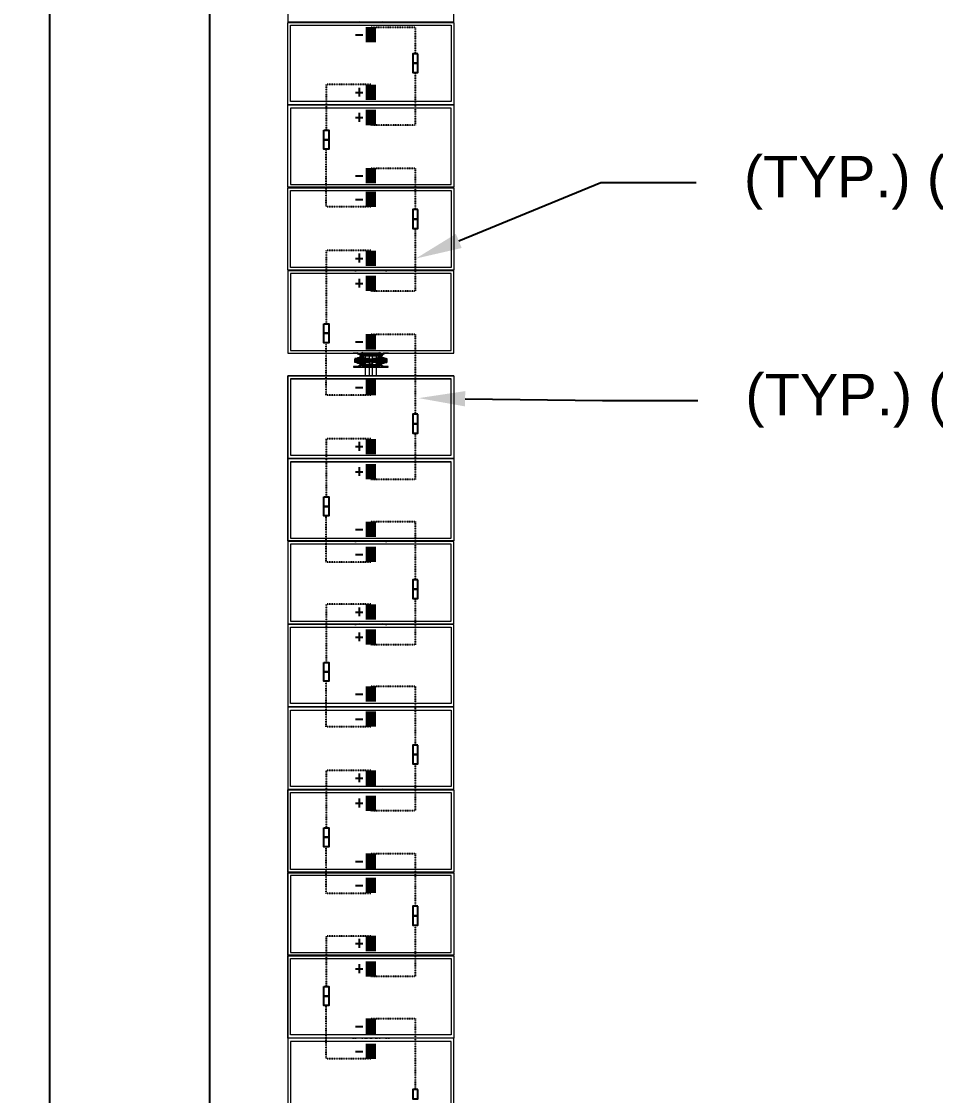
# Model space of a CAD drawing. Header units: feet. Extents: x -13743 to 68376, y -48 to 67763.
# Drawn here: x 8099 to 8541, y 65689 to 66208 of the extents above; entities that cross this region are included whole.
import ezdxf
from ezdxf import colors
from ezdxf.entities.mleader import LeaderData, LeaderLine
from ezdxf.math import Vec2, Vec3

# ---------------------------------------------------------------- set-up
doc = ezdxf.new("R2010")
doc.units = ezdxf.units.FT
doc.header["$MEASUREMENT"] = 0
doc.linetypes.add('HIDDEN', pattern=[0.375, 0.25, -0.125])
for name, color, linetype in [('E-HARN-COMP', 8, 'Continuous'), ('E-TRNK-CABL-NEG', 6, 'HIDDEN'), ('E-TRUNK-CABLE-POS', 6, 'HIDDEN'), ('G-ANNO-TEXT', 1, 'Continuous'), ('Polarity-Text', 7, 'Continuous')]:
    doc.layers.add(name, color=color, linetype=linetype)
doc.styles.add('NEI-A', font='arial.ttf')

# ---------------------------------------------------------------- blocks, each defined once
blk = doc.blocks.new('A$Ccdbb2b2c')
at = {"lineweight": 5}
for points in [[(1.1333, 0.4133), (1.3383, 0.4133), (1.3383, 0), (1.1333, 0)], [(1.3399, 0), (1.5449, 0), (1.5449, 0.4133), (1.3399, 0.4133)], [(1.3466, 0.0067), (1.5366, 0.0067), (1.5366, 0.4067), (1.3466, 0.4067)], [(1.5449, 0.4133), (1.5449, 0), (1.7499, 0), (1.7499, 0.4133)], [(1.7433, 0.4067), (1.7433, 0.0067), (1.5533, 0.0067), (1.5533, 0.4067)], [(1.9566, 0.4133), (1.7516, 0.4133), (1.7516, 0), (1.9566, 0)], [(1.7583, 0.0067), (1.9499, 0.0067), (1.9499, 0.4067), (1.7583, 0.4067)], [(1.9583, 0), (1.9583, 0.4133), (2.1632, 0.4133), (2.1632, 0)], [(1.9649, 0.0067), (1.9649, 0.4067), (2.1566, 0.4067), (2.1566, 0.0067)], [(2.2199, 0.4133), (2.2199, 0), (2.4249, 0), (2.4249, 0.4133)], [(2.2199, 0), (2.2199, 0.4133)], [(2.4166, 0.4067), (2.4166, 0.0067), (2.2266, 0.0067), (2.2266, 0.4067)], [(2.2266, 0.0067), (2.2266, 0.4067)], [(2.4249, 0.4133), (2.4249, 0), (2.6299, 0), (2.6299, 0.4133)], [(2.4249, 0), (2.4249, 0.4133)], [(2.6232, 0.4067), (2.6232, 0.0067), (2.4332, 0.0067), (2.4332, 0.4067)], [(2.4332, 0.0067), (2.4332, 0.4067)], [(2.8366, 0.4133), (2.8366, 0), (2.6316, 0), (2.6316, 0.4133)], [(2.6382, 0.4067), (2.8299, 0.4067), (2.8299, 0.0067), (2.6382, 0.0067)], [(2.8382, 0.4133), (3.0432, 0.4133), (3.0432, 0), (2.8382, 0)], [(2.8449, 0.4067), (2.8449, 0.0067), (3.0349, 0.0067), (3.0349, 0.4067)], [(3.0432, 0.4133), (3.2482, 0.4133), (3.2482, 0), (3.0432, 0)], [(3.0515, 0.4067), (3.0515, 0.0067), (3.2415, 0.0067), (3.2415, 0.4067)], [(3.2499, 0), (3.4549, 0), (3.4549, 0.4133), (3.2499, 0.4133)], [(3.2565, 0.0067), (3.4482, 0.0067), (3.4482, 0.4067), (3.2565, 0.4067)], [(3.4565, 0.4133), (3.4565, 0), (3.6615, 0), (3.6615, 0.4133)], [(3.6549, 0.4067), (3.6549, 0.0067), (3.4632, 0.0067), (3.4632, 0.4067)], [(3.8682, 0.4133), (3.6632, 0.4133), (3.6632, 0), (3.8682, 0)], [(3.6699, 0.0067), (3.8598, 0.0067), (3.8598, 0.4067), (3.6699, 0.4067)], [(3.8682, 0), (3.8682, 0.4133), (4.0732, 0.4133), (4.0732, 0)], [(3.8765, 0.0067), (3.8765, 0.4067), (4.0665, 0.4067), (4.0665, 0.0067)], [(2.1616, 0.2433), (2.1632, 0.2433)], [(2.1632, 0.25), (2.1632, 0.2433)], [(2.1649, 0.2433), (2.1632, 0.2433), (2.1632, 0.2417), (2.1632, 0.2433)], [(2.1632, 0.24), (2.1632, 0.2417)], [(2.1816, 0.245), (2.1799, 0.245)], [(2.1816, 0.245), (2.1799, 0.245)], [(2.1982, 0.2433), (2.1966, 0.2433)], [(2.1666, 0.2233), (2.1649, 0.2217), (2.1666, 0.22), (2.1682, 0.2217)], [(2.1682, 0.22), (2.1682, 0.2217), (2.1682, 0.2233), (2.1666, 0.2233), (2.1649, 0.2233), (2.1649, 0.2217), (2.1649, 0.22), (2.1649, 0.1933), (2.1649, 0.22), (2.1666, 0.22)], [(2.1682, 0.2233), (2.1682, 0.2217), (2.1666, 0.2217), (2.1682, 0.2217), (2.1682, 0.22), (2.1666, 0.22), (2.1666, 0.2183), (2.1649, 0.22), (2.1649, 0.2217), (2.1649, 0.2233), (2.1666, 0.2233)], [(2.1666, 0.2233), (2.1649, 0.2233), (2.1649, 0.2217), (2.1649, 0.22), (2.1666, 0.22), (2.1682, 0.22), (2.1682, 0.2217), (2.1682, 0.2233)], [(2.1666, 0.2233), (2.1649, 0.2217), (2.1666, 0.22), (2.1682, 0.2217)], [(2.1666, 0.2233), (2.1649, 0.2217), (2.1666, 0.22), (2.1682, 0.2217)], [(2.1682, 0.2217), (2.1666, 0.2217)], [(2.1682, 0.225), (2.1699, 0.225)], [(2.1732, 0.23), (2.1732, 0.225), (2.1749, 0.225), (2.1749, 0.2233), (2.1766, 0.2233), (2.1766, 0.2283), (2.1749, 0.2283), (2.1749, 0.23)], [(2.1749, 0.2217), (2.1766, 0.2217), (2.1782, 0.2217), (2.1766, 0.2217)], [(2.1766, 0.2217), (2.1749, 0.2217)], [(2.1799, 0.2217), (2.1799, 0.1917), (2.1782, 0.1917), (2.1782, 0.2217)], [(2.1832, 0.1917), (2.1832, 0.2217), (2.1849, 0.2217), (2.1849, 0.1917)], [(2.1899, 0.225), (2.1882, 0.225), (2.1882, 0.2233), (2.1866, 0.2233), (2.1866, 0.2283), (2.1882, 0.2283), (2.1882, 0.23), (2.1899, 0.23)], [(2.1899, 0.2217), (2.1882, 0.2217), (2.1866, 0.2217), (2.1916, 0.2217), (2.1882, 0.2217)], [(2.1932, 0.2283), (2.1916, 0.2283), (2.1916, 0.23), (2.1966, 0.24), (2.1966, 0.2383), (2.1982, 0.2383), (2.1932, 0.2283), (2.1966, 0.2283), (2.1966, 0.225), (2.1932, 0.225)], [(2.1932, 0.2233), (2.1916, 0.2217), (2.1932, 0.22), (2.1949, 0.2217)], [(2.1949, 0.2217), (2.1932, 0.2217)], [(2.1949, 0.2217), (2.1932, 0.2217)], [(2.1949, 0.2233), (2.1949, 0.2217)], [(2.1666, 0.185), (2.1682, 0.185), (2.1682, 0.1833), (2.1682, 0.185), (2.1666, 0.185), (2.1682, 0.1883), (2.1649, 0.1883), (2.1632, 0.185), (2.1632, 0.1833), (2.1632, 0.185), (2.1616, 0.185), (2.1632, 0.1883), (2.1649, 0.1883), (2.1682, 0.1883), (2.1666, 0.185), (2.1632, 0.175), (2.1632, 0.1733), (2.1649, 0.1733), (2.1682, 0.1833), (2.1682, 0.185)], [(2.1649, 0.21), (2.1632, 0.21)], [(2.1649, 0.2083), (2.1632, 0.2083)], [(2.1649, 0.205), (2.1632, 0.205)], [(2.1649, 0.2033), (2.1632, 0.2033)], [(2.1666, 0.1933), (2.1649, 0.1933), (2.1666, 0.195), (2.1666, 0.1933), (2.1666, 0.195), (2.1649, 0.1933), (2.1632, 0.1933), (2.1649, 0.1933), (2.1666, 0.195), (2.1666, 0.1933), (2.1682, 0.1933), (2.1682, 0.1917), (2.1682, 0.1933)], [(2.1632, 0.19), (2.1632, 0.1883)], [(2.1666, 0.1933), (2.1649, 0.1917), (2.1666, 0.19), (2.1682, 0.1917)], [(2.1666, 0.1933), (2.1649, 0.1917), (2.1666, 0.19), (2.1682, 0.1917)], [(2.1666, 0.1933), (2.1649, 0.1933), (2.1649, 0.1917), (2.1649, 0.19), (2.1666, 0.19), (2.1682, 0.19), (2.1682, 0.1917), (2.1682, 0.1933)], [(2.1666, 0.1933), (2.1649, 0.1917), (2.1666, 0.19), (2.1682, 0.1917)], [(2.1732, 0.1883), (2.1749, 0.1883), (2.1749, 0.19), (2.1766, 0.19), (2.1766, 0.185), (2.1749, 0.185), (2.1749, 0.1833), (2.1732, 0.1833)], [(2.1766, 0.1917), (2.1749, 0.1917), (2.1766, 0.1917), (2.1782, 0.1917)], [(2.1766, 0.1917), (2.1749, 0.1917)], [(2.1766, 0.2133), (2.1766, 0.21)], [(2.1866, 0.2033), (2.1849, 0.2033), (2.1866, 0.2033), (2.1882, 0.2033)], [(2.1882, 0.2033), (2.1866, 0.2033)], [(2.1899, 0.1833), (2.1899, 0.1883), (2.1882, 0.1883), (2.1882, 0.19), (2.1866, 0.19), (2.1866, 0.185), (2.1882, 0.185), (2.1882, 0.1833)], [(2.1932, 0.1933), (2.1916, 0.1917), (2.1932, 0.19), (2.1949, 0.1917)], [(2.1949, 0.1917), (2.1932, 0.1917)], [(2.1932, 0.1917), (2.1949, 0.1917), (2.1932, 0.19)], [(2.1666, 0.185), (2.1632, 0.175), (2.1632, 0.1733), (2.1649, 0.1733), (2.1682, 0.1833), (2.1682, 0.185)], [(2.1632, 0.1733), (2.1632, 0.1717), (2.1632, 0.17), (2.1632, 0.1633), (2.1632, 0.1717)], [(2.1649, 0.17), (2.1632, 0.17)], [(2.1799, 0.17), (2.1782, 0.17)], [(2.1816, 0.17), (2.1799, 0.17)], [(2.1816, 0.1683), (2.1799, 0.1683)], [(2.1849, 0.17), (2.1832, 0.17)], [(2.1999, 0.1733), (2.1982, 0.1733)]]:
    blk.add_lwpolyline(points, close=True, dxfattribs=at)
for points in [[(2.2199, 0.4133), (4.0732, 0.4133)], [(2.4249, 0), (2.4249, 0.4133)], [(2.4332, 0.0067), (2.4332, 0.4067)], [(1.3383, 0.2517), (1.3399, 0.2517)], [(1.3383, 0.25), (1.3399, 0.25)], [(1.3383, 0.235), (1.3399, 0.2467), (1.3399, 0.2433)], [(1.5449, 0.2517), (1.5466, 0.2517)], [(1.5449, 0.25), (1.5466, 0.25)], [(1.5449, 0.235), (1.5449, 0.2467), (1.5449, 0.2433)], [(1.7499, 0.2517), (1.7516, 0.2517)], [(1.7499, 0.25), (1.7516, 0.25)], [(1.7499, 0.235), (1.7516, 0.2467), (1.7516, 0.2433)], [(1.9566, 0.2517), (1.9583, 0.2517)], [(1.9566, 0.25), (1.9583, 0.25)], [(1.9566, 0.235), (1.9583, 0.2467), (1.9583, 0.2433)], [(2.1616, 0.25), (2.1632, 0.25), (2.1632, 0.2433), (2.1632, 0.24), (2.1616, 0.24), (2.1632, 0.2383), (2.1632, 0.24), (2.1649, 0.24), (2.1682, 0.23), (2.1682, 0.2283), (2.1666, 0.2283), (2.1682, 0.2283), (2.1682, 0.23), (2.1649, 0.24), (2.1632, 0.24), (2.1632, 0.2383), (2.1666, 0.2283), (2.1682, 0.225), (2.1649, 0.225), (2.1632, 0.2283), (2.1616, 0.2283), (2.1632, 0.2283), (2.1632, 0.23), (2.1616, 0.2317)], [(2.1632, 0.2433), (2.1632, 0.2433)], [(2.1749, 0.2417), (2.1766, 0.2417), (2.1766, 0.2333), (2.1749, 0.2333), (2.1749, 0.24), (2.1732, 0.235), (2.1732, 0.225), (2.1749, 0.2233), (2.1732, 0.225), (2.1749, 0.225), (2.1749, 0.2233), (2.1732, 0.225), (2.1732, 0.235)], [(2.1766, 0.2433), (2.1766, 0.245), (2.1766, 0.2467), (2.1782, 0.2467), (2.1782, 0.245), (2.1799, 0.245), (2.1799, 0.2417)], [(2.1766, 0.2417), (2.1782, 0.2417), (2.1782, 0.2433), (2.1766, 0.245), (2.1766, 0.2433), (2.1782, 0.2433), (2.1799, 0.2433), (2.1782, 0.2433), (2.1799, 0.2433), (2.1816, 0.2433), (2.1816, 0.24)], [(2.1782, 0.2117), (2.1766, 0.2117), (2.1766, 0.2133), (2.1766, 0.235), (2.1766, 0.2433), (2.1766, 0.235)], [(2.1782, 0.2467), (2.1782, 0.2467)], [(2.1782, 0.2467), (2.1782, 0.245)], [(2.1832, 0.245), (2.1849, 0.245), (2.1849, 0.2467), (2.1799, 0.2467), (2.1782, 0.2467), (2.1799, 0.2467), (2.1782, 0.2467), (2.1799, 0.245), (2.1799, 0.2433), (2.1816, 0.2433), (2.1832, 0.2433), (2.1849, 0.2433), (2.1866, 0.2433), (2.1866, 0.245), (2.1849, 0.2433), (2.1866, 0.2433), (2.1866, 0.245), (2.1866, 0.2467), (2.1849, 0.2467), (2.1866, 0.2467)], [(2.1782, 0.2433), (2.1799, 0.2433), (2.1816, 0.2433)], [(2.1799, 0.24), (2.1816, 0.24), (2.1816, 0.2217), (2.1799, 0.2217), (2.1799, 0.2417), (2.1782, 0.2417), (2.1782, 0.2217)], [(2.1849, 0.2217), (2.1849, 0.2417), (2.1832, 0.2417), (2.1832, 0.2217), (2.1816, 0.2217), (2.1816, 0.1917), (2.1799, 0.1917), (2.1799, 0.1717), (2.1782, 0.1717), (2.1782, 0.1917)], [(2.1816, 0.2417), (2.1832, 0.2417), (2.1832, 0.245), (2.1849, 0.245), (2.1849, 0.2467), (2.1866, 0.2467), (2.1849, 0.2467), (2.1832, 0.245), (2.1849, 0.245), (2.1832, 0.245), (2.1832, 0.2433), (2.1849, 0.2433), (2.1849, 0.2417)], [(2.1866, 0.2433), (2.1849, 0.2433), (2.1866, 0.2433), (2.1866, 0.235), (2.1866, 0.2433), (2.1849, 0.2433), (2.1832, 0.2433)], [(2.1849, 0.2467), (2.1849, 0.2467)], [(2.1899, 0.235), (2.1899, 0.225), (2.1899, 0.235), (2.1882, 0.24), (2.1882, 0.2333), (2.1866, 0.2333), (2.1866, 0.2417), (2.1882, 0.2417), (2.1866, 0.2417)], [(2.1966, 0.2383), (2.1982, 0.24), (2.1966, 0.24), (2.1966, 0.2433), (2.1966, 0.25), (2.1982, 0.25), (2.1982, 0.1633), (2.1966, 0.1633), (2.1966, 0.17), (2.1966, 0.1733), (2.1982, 0.1733), (2.1966, 0.175)], [(2.4249, 0.2517), (2.4266, 0.2517)], [(2.4249, 0.25), (2.4266, 0.25)], [(2.4249, 0.235), (2.4249, 0.2467), (2.4249, 0.2433)], [(2.6299, 0.2517), (2.6316, 0.2517)], [(2.6299, 0.25), (2.6316, 0.25)], [(2.6299, 0.235), (2.6316, 0.2467), (2.6316, 0.2433)], [(2.8366, 0.2517), (2.8382, 0.2517)], [(2.8366, 0.25), (2.8382, 0.25)], [(2.8366, 0.235), (2.8382, 0.2467), (2.8382, 0.2433)], [(3.0432, 0.2517), (3.0449, 0.2517)], [(3.0432, 0.25), (3.0449, 0.25)], [(3.0432, 0.235), (3.0432, 0.2467), (3.0432, 0.2433)], [(3.2482, 0.2517), (3.2499, 0.2517)], [(3.2482, 0.25), (3.2499, 0.25)], [(3.2482, 0.235), (3.2499, 0.2467), (3.2499, 0.2433)], [(3.4549, 0.2517), (3.4565, 0.2517)], [(3.4549, 0.25), (3.4565, 0.25)], [(3.4549, 0.235), (3.4565, 0.2467), (3.4565, 0.2433)], [(3.6615, 0.2517), (3.6632, 0.2517)], [(3.6615, 0.25), (3.6632, 0.25)], [(3.6615, 0.2467), (3.6615, 0.2433)], [(3.6632, 0.2467), (3.6615, 0.235)], [(3.8682, 0.2517), (3.8698, 0.2517)], [(3.8682, 0.25), (3.8698, 0.25)], [(3.8682, 0.235), (3.8682, 0.2467), (3.8682, 0.2433)], [(1.3383, 0.2283), (1.3399, 0.2283)], [(1.3399, 0.2217), (1.3383, 0.2217)], [(1.3383, 0.22), (1.3399, 0.22)], [(1.3383, 0.2183), (1.3399, 0.2183)], [(1.3399, 0.2167), (1.3383, 0.2167)], [(1.5449, 0.2283), (1.5466, 0.2283)], [(1.5449, 0.2217), (1.5466, 0.2217)], [(1.5449, 0.22), (1.5466, 0.22)], [(1.5449, 0.2183), (1.5466, 0.2183)], [(1.5449, 0.2167), (1.5466, 0.2167)], [(1.7499, 0.2283), (1.7516, 0.2283)], [(1.7516, 0.2217), (1.7499, 0.2217)], [(1.7499, 0.22), (1.7516, 0.22)], [(1.7499, 0.2183), (1.7516, 0.2183)], [(1.7516, 0.2167), (1.7499, 0.2167)], [(1.9566, 0.2283), (1.9583, 0.2283)], [(1.9583, 0.2217), (1.9566, 0.2217)], [(1.9566, 0.22), (1.9583, 0.22)], [(1.9566, 0.2183), (1.9583, 0.2183)], [(1.9583, 0.2167), (1.9566, 0.2167)], [(2.1649, 0.2367), (2.1649, 0.24), (2.1632, 0.24), (2.1616, 0.24), (2.1632, 0.24)], [(2.1682, 0.23), (2.1682, 0.2283), (2.1666, 0.2283), (2.1682, 0.225), (2.1632, 0.225), (2.1616, 0.2283), (2.1632, 0.2283), (2.1649, 0.225), (2.1649, 0.2233), (2.1632, 0.2233), (2.1632, 0.19), (2.1649, 0.19), (2.1666, 0.19), (2.1682, 0.19), (2.1682, 0.1917), (2.1666, 0.1917), (2.1666, 0.19), (2.1649, 0.1917), (2.1649, 0.1933), (2.1649, 0.1917), (2.1649, 0.1933), (2.1649, 0.1917), (2.1649, 0.19), (2.1649, 0.1917), (2.1649, 0.19)], [(2.1616, 0.23), (2.1616, 0.23)], [(2.1632, 0.22), (2.1616, 0.22)], [(2.1616, 0.22), (2.1632, 0.22), (2.1616, 0.22)], [(2.1632, 0.24), (2.1632, 0.24)], [(2.1682, 0.1883), (2.1682, 0.1917), (2.1666, 0.1917), (2.1682, 0.1917), (2.1682, 0.1933), (2.1666, 0.1933), (2.1682, 0.1933), (2.1682, 0.1917), (2.1666, 0.1917), (2.1682, 0.1917), (2.1666, 0.1917), (2.1682, 0.1917), (2.1666, 0.1917), (2.1682, 0.1917), (2.1666, 0.1917), (2.1682, 0.1917), (2.1682, 0.1883), (2.1699, 0.1883), (2.1682, 0.1883), (2.1682, 0.1917), (2.1666, 0.1917), (2.1682, 0.1917), (2.1666, 0.1917), (2.1682, 0.1917), (2.1666, 0.1917), (2.1682, 0.1917), (2.1666, 0.1917), (2.1682, 0.1917), (2.1666, 0.1917), (2.1666, 0.19), (2.1649, 0.1917), (2.1649, 0.19), (2.1632, 0.19), (2.1632, 0.2233), (2.1649, 0.2233), (2.1649, 0.225), (2.1632, 0.225), (2.1632, 0.2267), (2.1632, 0.225), (2.1649, 0.225), (2.1632, 0.2283), (2.1666, 0.2283), (2.1682, 0.2283), (2.1682, 0.23), (2.1649, 0.24), (2.1632, 0.24), (2.1632, 0.2383), (2.1666, 0.2283), (2.1632, 0.2283), (2.1632, 0.23), (2.1632, 0.2283), (2.1666, 0.2283), (2.1632, 0.2383)], [(2.1632, 0.24), (2.1632, 0.24)], [(2.1632, 0.24), (2.1632, 0.24)], [(2.1699, 0.2283), (2.1699, 0.2267), (2.1732, 0.225), (2.1732, 0.2267), (2.1682, 0.2283), (2.1682, 0.23), (2.1682, 0.2283), (2.1666, 0.2283), (2.1682, 0.225), (2.1649, 0.225), (2.1649, 0.2233), (2.1632, 0.2233), (2.1632, 0.225), (2.1632, 0.2233), (2.1632, 0.225)], [(2.1666, 0.2283), (2.1682, 0.2283), (2.1699, 0.225), (2.1682, 0.225), (2.1682, 0.2217), (2.1666, 0.2217), (2.1666, 0.2233), (2.1649, 0.2217), (2.1649, 0.22), (2.1632, 0.22), (2.1649, 0.22), (2.1666, 0.2183), (2.1666, 0.22), (2.1682, 0.22), (2.1682, 0.2217), (2.1666, 0.2217), (2.1666, 0.2233), (2.1649, 0.2217), (2.1649, 0.22), (2.1666, 0.22), (2.1682, 0.22), (2.1682, 0.1933), (2.1682, 0.22), (2.1682, 0.2217), (2.1666, 0.2217), (2.1682, 0.2217), (2.1666, 0.2217), (2.1682, 0.2217), (2.1666, 0.2217), (2.1682, 0.2217), (2.1666, 0.2217), (2.1682, 0.2217), (2.1682, 0.225), (2.1699, 0.225), (2.1682, 0.225), (2.1699, 0.225), (2.1699, 0.1883), (2.1682, 0.1883), (2.1699, 0.1883), (2.1682, 0.185)], [(2.1749, 0.1883), (2.1749, 0.19), (2.1732, 0.1883), (2.1732, 0.1867), (2.1682, 0.1833), (2.1682, 0.185), (2.1666, 0.185), (2.1682, 0.1883), (2.1649, 0.1883), (2.1649, 0.19), (2.1649, 0.1883), (2.1632, 0.1883), (2.1632, 0.1867), (2.1632, 0.1883), (2.1649, 0.1883), (2.1632, 0.185), (2.1666, 0.185), (2.1632, 0.185), (2.1649, 0.1883), (2.1649, 0.19), (2.1632, 0.19), (2.1632, 0.2233)], [(2.1649, 0.2383), (2.1649, 0.2367), (2.1649, 0.2383), (2.1666, 0.2383)], [(2.1649, 0.2233), (2.1649, 0.2233)], [(2.1682, 0.1933), (2.1666, 0.1933), (2.1649, 0.1933), (2.1649, 0.22), (2.1649, 0.2217), (2.1649, 0.2233), (2.1649, 0.2217), (2.1666, 0.2233), (2.1666, 0.2217), (2.1649, 0.2217), (2.1666, 0.2217), (2.1682, 0.2217), (2.1666, 0.2217), (2.1682, 0.2217), (2.1666, 0.2217), (2.1682, 0.2217), (2.1666, 0.2217), (2.1682, 0.2217), (2.1666, 0.2217), (2.1682, 0.2217), (2.1666, 0.2217), (2.1682, 0.2217), (2.1666, 0.2217), (2.1682, 0.2217), (2.1666, 0.2217), (2.1682, 0.2217), (2.1666, 0.2217)], [(2.1649, 0.2233), (2.1649, 0.2233)], [(2.1649, 0.2233), (2.1649, 0.2217)], [(2.1649, 0.2217), (2.1649, 0.2217)], [(2.1649, 0.2217), (2.1649, 0.2217)], [(2.1649, 0.22), (2.1649, 0.22)], [(2.1666, 0.22), (2.1666, 0.2183), (2.1649, 0.22)], [(2.1649, 0.22), (2.1649, 0.22)], [(2.1682, 0.2317), (2.1732, 0.2283), (2.1666, 0.235), (2.1732, 0.2317), (2.1732, 0.2333)], [(2.1666, 0.2233), (2.1666, 0.2233)], [(2.1666, 0.2233), (2.1666, 0.2233)], [(2.1666, 0.22), (2.1682, 0.22), (2.1682, 0.2217)], [(2.1666, 0.22), (2.1666, 0.22)], [(2.1666, 0.22), (2.1666, 0.22)], [(2.1682, 0.225), (2.1682, 0.225)], [(2.1682, 0.2217), (2.1682, 0.225)], [(2.1682, 0.2233), (2.1682, 0.2233)], [(2.1682, 0.2233), (2.1682, 0.2233)], [(2.1682, 0.2217), (2.1682, 0.2217)], [(2.1682, 0.2217), (2.1682, 0.2217)], [(2.1682, 0.22), (2.1682, 0.22)], [(2.1682, 0.22), (2.1682, 0.22)], [(2.1682, 0.1933), (2.1682, 0.22)], [(2.1799, 0.2367), (2.1782, 0.2367), (2.1782, 0.2117), (2.1782, 0.21), (2.1799, 0.21), (2.1782, 0.21), (2.1799, 0.21), (2.1782, 0.21), (2.1699, 0.21)], [(2.1766, 0.22), (2.1699, 0.22)], [(2.1732, 0.235), (2.1732, 0.235)], [(2.1766, 0.23), (2.1766, 0.2333), (2.1782, 0.2333)], [(2.1766, 0.2283), (2.1782, 0.2283)], [(2.1766, 0.2233), (2.1782, 0.2233)], [(2.1782, 0.235), (2.1799, 0.235)], [(2.1832, 0.24), (2.1849, 0.24)], [(2.1849, 0.235), (2.1866, 0.235), (2.1866, 0.2133), (2.1866, 0.2117), (2.1849, 0.2117), (2.1849, 0.2367), (2.1866, 0.2367)], [(2.1882, 0.2333), (2.1866, 0.2333), (2.1866, 0.23)], [(2.1866, 0.2283), (2.1882, 0.2283)], [(2.1932, 0.225), (2.1932, 0.2217), (2.1949, 0.2217), (2.1949, 0.22), (2.1932, 0.2183), (2.1932, 0.22), (2.1916, 0.22), (2.1866, 0.22)], [(2.1882, 0.225), (2.1882, 0.2233), (2.1899, 0.225), (2.1882, 0.2233), (2.1866, 0.2233)], [(2.1882, 0.22), (2.1866, 0.2183)], [(2.1882, 0.2233), (2.1899, 0.225), (2.1916, 0.225)], [(2.1916, 0.22), (2.1916, 0.2217), (2.1916, 0.2233), (2.1932, 0.2233), (2.1949, 0.2233), (2.1966, 0.2233), (2.1966, 0.19), (2.1949, 0.19), (2.1949, 0.1917), (2.1932, 0.1917), (2.1949, 0.1917), (2.1932, 0.1917), (2.1949, 0.1917), (2.1932, 0.1917), (2.1949, 0.1917), (2.1932, 0.1917), (2.1932, 0.1933), (2.1932, 0.195), (2.1949, 0.1933), (2.1949, 0.1917), (2.1949, 0.19), (2.1932, 0.19), (2.1916, 0.19), (2.1916, 0.1917), (2.1882, 0.1917), (2.1899, 0.1917)], [(2.1882, 0.2217), (2.1899, 0.2217)], [(2.1899, 0.235), (2.1899, 0.235)], [(2.1899, 0.2333), (2.1899, 0.2317)], [(2.1899, 0.2267), (2.1899, 0.225)], [(2.1916, 0.23), (2.1916, 0.2283), (2.1932, 0.2283)], [(2.1916, 0.2283), (2.1916, 0.225), (2.1932, 0.225), (2.1916, 0.225), (2.1916, 0.1883)], [(2.1916, 0.225), (2.1916, 0.225)], [(2.1916, 0.2233), (2.1916, 0.2233)], [(2.1916, 0.2217), (2.1916, 0.2217)], [(2.1916, 0.22), (2.1916, 0.22)], [(2.1932, 0.225), (2.1932, 0.225)], [(2.1949, 0.22), (2.1949, 0.2217), (2.1932, 0.2233), (2.1932, 0.2217)], [(2.1932, 0.2233), (2.1932, 0.2233)], [(2.1932, 0.2217), (2.1949, 0.2217)], [(2.1932, 0.2217), (2.1949, 0.2217)], [(2.1932, 0.2217), (2.1949, 0.2217)], [(2.1932, 0.2217), (2.1949, 0.2217)], [(2.1932, 0.2217), (2.1949, 0.2217)], [(2.1949, 0.22), (2.1932, 0.22), (2.1932, 0.2217)], [(2.1932, 0.22), (2.1932, 0.22)], [(2.1932, 0.22), (2.1932, 0.1933)], [(2.1949, 0.2233), (2.1949, 0.2233)], [(2.1949, 0.2217), (2.1966, 0.2217)], [(2.1949, 0.2217), (2.1949, 0.2217)], [(2.1949, 0.22), (2.1949, 0.22)], [(2.1949, 0.1933), (2.1949, 0.22)], [(2.1966, 0.24), (2.1966, 0.24)], [(2.1966, 0.2283), (2.1982, 0.2283), (2.1966, 0.225), (2.1966, 0.2233)], [(2.2199, 0.22), (2.1966, 0.22)], [(2.1982, 0.24), (2.1999, 0.24)], [(2.1982, 0.2317), (2.1982, 0.23), (2.1982, 0.2283)], [(2.1982, 0.23), (2.1982, 0.23)], [(2.1982, 0.225), (2.1982, 0.2233)], [(2.1999, 0.2283), (2.1999, 0.2283)], [(2.4249, 0.2283), (2.4266, 0.2283)], [(2.4249, 0.2217), (2.4266, 0.2217)], [(2.4249, 0.22), (2.4266, 0.22)], [(2.4249, 0.2183), (2.4266, 0.2183)], [(2.4249, 0.2167), (2.4266, 0.2167)], [(2.6299, 0.2283), (2.6316, 0.2283)], [(2.6316, 0.2217), (2.6299, 0.2217)], [(2.6299, 0.22), (2.6316, 0.22)], [(2.6299, 0.2183), (2.6316, 0.2183)], [(2.6316, 0.2167), (2.6299, 0.2167)], [(2.8366, 0.2283), (2.8382, 0.2283)], [(2.8382, 0.2217), (2.8366, 0.2217)], [(2.8366, 0.22), (2.8382, 0.22)], [(2.8366, 0.2183), (2.8382, 0.2183)], [(2.8382, 0.2167), (2.8366, 0.2167)], [(3.0432, 0.2283), (3.0449, 0.2283)], [(3.0432, 0.2217), (3.0449, 0.2217)], [(3.0432, 0.22), (3.0449, 0.22)], [(3.0432, 0.2183), (3.0449, 0.2183)], [(3.0432, 0.2167), (3.0449, 0.2167)], [(3.2482, 0.2283), (3.2499, 0.2283)], [(3.2499, 0.2217), (3.2482, 0.2217)], [(3.2482, 0.22), (3.2499, 0.22)], [(3.2482, 0.2183), (3.2499, 0.2183)], [(3.2499, 0.2167), (3.2482, 0.2167)], [(3.4549, 0.2283), (3.4565, 0.2283)], [(3.4565, 0.2217), (3.4549, 0.2217)], [(3.4549, 0.22), (3.4565, 0.22)], [(3.4549, 0.2183), (3.4565, 0.2183)], [(3.4565, 0.2167), (3.4549, 0.2167)], [(3.6615, 0.2283), (3.6632, 0.2283)], [(3.6632, 0.2217), (3.6615, 0.2217)], [(3.6615, 0.22), (3.6632, 0.22)], [(3.6615, 0.2183), (3.6632, 0.2183)], [(3.6632, 0.2167), (3.6615, 0.2167)], [(3.8682, 0.2283), (3.8698, 0.2283)], [(3.8682, 0.2217), (3.8698, 0.2217)], [(3.8682, 0.22), (3.8698, 0.22)], [(3.8682, 0.2183), (3.8698, 0.2183)], [(3.8682, 0.2167), (3.8698, 0.2167)], [(1.3383, 0.2083), (1.3399, 0.2083)], [(1.3399, 0.205), (1.3383, 0.205)], [(1.3383, 0.195), (1.3399, 0.195)], [(1.3399, 0.1933), (1.3383, 0.1933)], [(1.3383, 0.1917), (1.3399, 0.1917)], [(1.5449, 0.2083), (1.5466, 0.2083)], [(1.5449, 0.205), (1.5466, 0.205)], [(1.5449, 0.195), (1.5466, 0.195)], [(1.5449, 0.1933), (1.5466, 0.1933)], [(1.5449, 0.1917), (1.5466, 0.1917)], [(1.7499, 0.2083), (1.7516, 0.2083)], [(1.7516, 0.205), (1.7499, 0.205)], [(1.7499, 0.195), (1.7516, 0.195)], [(1.7516, 0.1933), (1.7499, 0.1933)], [(1.7499, 0.1917), (1.7516, 0.1917)], [(1.9566, 0.2083), (1.9583, 0.2083)], [(1.9583, 0.205), (1.9566, 0.205)], [(1.9566, 0.195), (1.9583, 0.195)], [(1.9583, 0.1933), (1.9566, 0.1933)], [(1.9566, 0.1917), (1.9583, 0.1917)], [(2.1632, 0.21), (2.1616, 0.21)], [(2.1632, 0.2083), (2.1616, 0.2083)], [(2.1616, 0.205), (2.1632, 0.205)], [(2.1616, 0.2033), (2.1632, 0.2033)], [(2.1616, 0.1933), (2.1632, 0.1933)], [(2.1632, 0.1933), (2.1616, 0.1933), (2.1632, 0.1933)], [(2.1632, 0.1883), (2.1632, 0.19)], [(2.1649, 0.1933), (2.1649, 0.1933)], [(2.1649, 0.1933), (2.1649, 0.1917), (2.1666, 0.1917), (2.1682, 0.1917), (2.1666, 0.1917), (2.1682, 0.1917), (2.1666, 0.1917), (2.1682, 0.1917), (2.1666, 0.1917), (2.1682, 0.1917), (2.1666, 0.1917), (2.1682, 0.1917), (2.1666, 0.1917), (2.1666, 0.19), (2.1649, 0.1917), (2.1649, 0.19)], [(2.1649, 0.1933), (2.1649, 0.1933)], [(2.1649, 0.1917), (2.1649, 0.1917)], [(2.1649, 0.1917), (2.1649, 0.1917)], [(2.1649, 0.19), (2.1649, 0.19)], [(2.1649, 0.19), (2.1666, 0.19)], [(2.1649, 0.19), (2.1649, 0.19)], [(2.1666, 0.1933), (2.1666, 0.1933)], [(2.1666, 0.1933), (2.1666, 0.1933)], [(2.1666, 0.19), (2.1666, 0.19)], [(2.1666, 0.19), (2.1682, 0.19)], [(2.1666, 0.19), (2.1666, 0.19)], [(2.1682, 0.1933), (2.1682, 0.1933)], [(2.1682, 0.1933), (2.1682, 0.1933)], [(2.1682, 0.1917), (2.1682, 0.1933)], [(2.1682, 0.1917), (2.1682, 0.1917)], [(2.1682, 0.1917), (2.1682, 0.1917)], [(2.1682, 0.19), (2.1682, 0.1917)], [(2.1682, 0.19), (2.1682, 0.19)], [(2.1682, 0.19), (2.1682, 0.19)], [(2.1699, 0.1883), (2.1682, 0.1883), (2.1699, 0.1883)], [(2.1682, 0.1883), (2.1682, 0.1883)], [(2.1682, 0.1883), (2.1682, 0.1883)], [(2.1682, 0.1883), (2.1682, 0.1883)], [(2.1699, 0.205), (2.1699, 0.2083)], [(2.1699, 0.2033), (2.1782, 0.2033), (2.1799, 0.2033), (2.1782, 0.2033), (2.1766, 0.2033), (2.1782, 0.2033), (2.1799, 0.2033), (2.1782, 0.2033), (2.1766, 0.2033), (2.1766, 0.2), (2.1766, 0.2033)], [(2.1699, 0.1933), (2.1766, 0.1933)], [(2.1699, 0.1883), (2.1699, 0.1883)], [(2.1699, 0.185), (2.1699, 0.1867), (2.1732, 0.1883), (2.1732, 0.1783), (2.1749, 0.1733), (2.1749, 0.18), (2.1766, 0.18), (2.1766, 0.1833)], [(2.1732, 0.1883), (2.1749, 0.19), (2.1732, 0.1883), (2.1732, 0.1783)], [(2.1766, 0.21), (2.1782, 0.21), (2.1766, 0.21), (2.1782, 0.21), (2.1799, 0.21)], [(2.1766, 0.1783), (2.1766, 0.17), (2.1766, 0.1783), (2.1766, 0.2), (2.1766, 0.2017), (2.1782, 0.2017)], [(2.1766, 0.1717), (2.1782, 0.1717), (2.1782, 0.17), (2.1766, 0.1683), (2.1766, 0.1667), (2.1782, 0.1667), (2.1782, 0.1683), (2.1799, 0.1683), (2.1799, 0.1717), (2.1816, 0.1717), (2.1816, 0.1917), (2.1832, 0.1917), (2.1832, 0.1717), (2.1849, 0.1717), (2.1849, 0.17), (2.1866, 0.1683), (2.1866, 0.17), (2.1849, 0.17), (2.1866, 0.17)], [(2.1766, 0.19), (2.1782, 0.19)], [(2.1799, 0.2033), (2.1782, 0.2033), (2.1782, 0.2017), (2.1782, 0.1767), (2.1799, 0.1767)], [(2.1816, 0.1717), (2.1816, 0.17), (2.1832, 0.17), (2.1849, 0.17), (2.1866, 0.17), (2.1849, 0.17), (2.1866, 0.17), (2.1866, 0.1783), (2.1866, 0.17), (2.1866, 0.1683), (2.1866, 0.1667), (2.1849, 0.1667), (2.1849, 0.1683), (2.1832, 0.1683), (2.1849, 0.1683), (2.1849, 0.1667), (2.1866, 0.1667), (2.1849, 0.1667), (2.1832, 0.1683), (2.1849, 0.1683), (2.1832, 0.1683), (2.1849, 0.1683), (2.1832, 0.1683), (2.1832, 0.1717), (2.1849, 0.1717), (2.1849, 0.1917)], [(2.1916, 0.21), (2.1849, 0.21), (2.1866, 0.21), (2.1866, 0.2133), (2.1866, 0.21), (2.1882, 0.21), (2.1866, 0.21), (2.1849, 0.21), (2.1866, 0.21), (2.1849, 0.21)], [(2.1849, 0.2117), (2.1849, 0.21), (2.1866, 0.21)], [(2.1849, 0.2017), (2.1866, 0.2017), (2.1866, 0.2), (2.1866, 0.2033), (2.1849, 0.2033), (2.1916, 0.2033)], [(2.1849, 0.1783), (2.1866, 0.1783), (2.1866, 0.2), (2.1866, 0.2033), (2.1849, 0.2033), (2.1849, 0.1767), (2.1866, 0.1767)], [(2.1849, 0.2033), (2.1866, 0.2033)], [(2.1866, 0.195), (2.1882, 0.1933)], [(2.1866, 0.1933), (2.1916, 0.1933), (2.1916, 0.1917), (2.1866, 0.1917), (2.1882, 0.1917), (2.1899, 0.1917), (2.1882, 0.1917)], [(2.1866, 0.19), (2.1882, 0.19)], [(2.1866, 0.1833), (2.1866, 0.18), (2.1882, 0.18), (2.1882, 0.1733), (2.1899, 0.1783), (2.1899, 0.1883), (2.1899, 0.1867)], [(2.1899, 0.1883), (2.1882, 0.19), (2.1899, 0.1883), (2.1882, 0.19), (2.1882, 0.1883)], [(2.1916, 0.2083), (2.1899, 0.2083), (2.1899, 0.205), (2.1916, 0.205)], [(2.1932, 0.185), (2.1916, 0.185), (2.1916, 0.1883), (2.1932, 0.1883), (2.1916, 0.1883), (2.1899, 0.1883), (2.1899, 0.1783)], [(2.1949, 0.1917), (2.1949, 0.1933), (2.1932, 0.1933), (2.1916, 0.1933)], [(2.1916, 0.1933), (2.1916, 0.1933)], [(2.1916, 0.1917), (2.1916, 0.1917)], [(2.1916, 0.19), (2.1916, 0.19)], [(2.1966, 0.19), (2.1966, 0.1883), (2.1932, 0.1883), (2.1932, 0.185), (2.1916, 0.185), (2.1916, 0.1833), (2.1966, 0.1733), (2.1966, 0.175), (2.1982, 0.175), (2.1932, 0.185), (2.1966, 0.185), (2.1982, 0.185)], [(2.1916, 0.1883), (2.1916, 0.1883)], [(2.1932, 0.1933), (2.1932, 0.1933)], [(2.1932, 0.1917), (2.1932, 0.1883)], [(2.1932, 0.19), (2.1932, 0.19)], [(2.1932, 0.1883), (2.1932, 0.1883)], [(2.1949, 0.1933), (2.1949, 0.1933)], [(2.1949, 0.1917), (2.1949, 0.1917)], [(2.1949, 0.19), (2.1949, 0.19)], [(2.2199, 0.21), (2.1966, 0.21)], [(2.1982, 0.2083), (2.1966, 0.2083)], [(2.1966, 0.205), (2.1982, 0.205)], [(2.1966, 0.2033), (2.2199, 0.2033)], [(2.1966, 0.1933), (2.2199, 0.1933)], [(2.1966, 0.185), (2.1966, 0.1883), (2.1982, 0.185), (2.1982, 0.1833), (2.1982, 0.1817)], [(2.1982, 0.19), (2.1982, 0.1883)], [(2.4249, 0.2083), (2.4266, 0.2083)], [(2.4249, 0.205), (2.4266, 0.205)], [(2.4249, 0.195), (2.4266, 0.195)], [(2.4249, 0.1933), (2.4266, 0.1933)], [(2.4249, 0.1917), (2.4266, 0.1917)], [(2.6299, 0.2083), (2.6316, 0.2083)], [(2.6316, 0.205), (2.6299, 0.205)], [(2.6299, 0.195), (2.6316, 0.195)], [(2.6316, 0.1933), (2.6299, 0.1933)], [(2.6299, 0.1917), (2.6316, 0.1917)], [(2.8366, 0.2083), (2.8382, 0.2083)], [(2.8382, 0.205), (2.8366, 0.205)], [(2.8366, 0.195), (2.8382, 0.195)], [(2.8382, 0.1933), (2.8366, 0.1933)], [(2.8366, 0.1917), (2.8382, 0.1917)], [(3.0432, 0.2083), (3.0449, 0.2083)], [(3.0432, 0.205), (3.0449, 0.205)], [(3.0432, 0.195), (3.0449, 0.195)], [(3.0432, 0.1933), (3.0449, 0.1933)], [(3.0432, 0.1917), (3.0449, 0.1917)], [(3.2482, 0.2083), (3.2499, 0.2083)], [(3.2499, 0.205), (3.2482, 0.205)], [(3.2482, 0.195), (3.2499, 0.195)], [(3.2499, 0.1933), (3.2482, 0.1933)], [(3.2482, 0.1917), (3.2499, 0.1917)], [(3.4549, 0.2083), (3.4565, 0.2083)], [(3.4565, 0.205), (3.4549, 0.205)], [(3.4549, 0.195), (3.4565, 0.195)], [(3.4565, 0.1933), (3.4549, 0.1933)], [(3.4549, 0.1917), (3.4565, 0.1917)], [(3.6615, 0.2083), (3.6632, 0.2083)], [(3.6632, 0.205), (3.6615, 0.205)], [(3.6615, 0.195), (3.6632, 0.195)], [(3.6632, 0.1933), (3.6615, 0.1933)], [(3.6615, 0.1917), (3.6632, 0.1917)], [(3.8682, 0.2083), (3.8698, 0.2083)], [(3.8682, 0.205), (3.8698, 0.205)], [(3.8682, 0.195), (3.8698, 0.195)], [(3.8682, 0.1933), (3.8698, 0.1933)], [(3.8682, 0.1917), (3.8698, 0.1917)], [(1.3399, 0.185), (1.3383, 0.185)], [(1.3399, 0.17), (1.3399, 0.1667), (1.3383, 0.1783)], [(1.3383, 0.1633), (1.3399, 0.1633)], [(1.3383, 0.1617), (1.3399, 0.1617)], [(1.3399, 0.1667), (1.3399, 0.1667)], [(1.5449, 0.185), (1.5466, 0.185)], [(1.5449, 0.17), (1.5449, 0.1667), (1.5449, 0.1783)], [(1.5449, 0.1667), (1.5449, 0.1667)], [(1.5449, 0.1633), (1.5466, 0.1633)], [(1.5449, 0.1617), (1.5466, 0.1617)], [(1.7516, 0.185), (1.7499, 0.185)], [(1.7516, 0.17), (1.7516, 0.1667), (1.7499, 0.1783)], [(1.7499, 0.1633), (1.7516, 0.1633)], [(1.7499, 0.1617), (1.7516, 0.1617)], [(1.7516, 0.1667), (1.7516, 0.1667)], [(1.9583, 0.185), (1.9566, 0.185)], [(1.9583, 0.17), (1.9583, 0.1667), (1.9566, 0.1783)], [(1.9566, 0.1633), (1.9583, 0.1633)], [(1.9566, 0.1617), (1.9583, 0.1617)], [(1.9583, 0.1667), (1.9583, 0.1667)], [(2.1632, 0.185), (2.1616, 0.185)], [(2.1649, 0.1767), (2.1649, 0.1733), (2.1632, 0.1733), (2.1616, 0.1733), (2.1632, 0.175), (2.1666, 0.185), (2.1632, 0.185), (2.1632, 0.1833), (2.1616, 0.1833)], [(2.1616, 0.185), (2.1616, 0.185)], [(2.1632, 0.1833), (2.1616, 0.1817)], [(2.1616, 0.1833), (2.1616, 0.1833)], [(2.1616, 0.1733), (2.1632, 0.1733), (2.1632, 0.17), (2.1632, 0.1633), (2.1616, 0.1633)], [(2.1616, 0.17), (2.1632, 0.17), (2.1616, 0.17)], [(2.1666, 0.185), (2.1682, 0.185), (2.1682, 0.1833), (2.1649, 0.1733), (2.1632, 0.1733), (2.1632, 0.175)], [(2.1632, 0.1733), (2.1632, 0.1733)], [(2.1632, 0.1733), (2.1632, 0.1733)], [(2.1632, 0.1733), (2.1632, 0.1733)], [(2.1632, 0.17), (2.1632, 0.17)], [(2.1632, 0.17), (2.1632, 0.17)], [(2.1666, 0.175), (2.1649, 0.175), (2.1649, 0.1767), (2.1649, 0.175)], [(2.1682, 0.1817), (2.1732, 0.185), (2.1666, 0.1783)], [(2.1666, 0.1767), (2.1732, 0.1817), (2.1732, 0.18)], [(2.1732, 0.1783), (2.1732, 0.1783)], [(2.1782, 0.18), (2.1766, 0.18), (2.1766, 0.1717), (2.1749, 0.1717)], [(2.1766, 0.185), (2.1782, 0.185)], [(2.1766, 0.17), (2.1766, 0.1683), (2.1766, 0.17), (2.1782, 0.17), (2.1799, 0.17), (2.1816, 0.17)], [(2.1782, 0.1783), (2.1799, 0.1783)], [(2.1782, 0.17), (2.1799, 0.17)], [(2.1799, 0.1667), (2.1782, 0.1667), (2.1799, 0.1667), (2.1782, 0.1667), (2.1799, 0.1683), (2.1816, 0.1683), (2.1799, 0.1683)], [(2.1782, 0.1683), (2.1782, 0.1667), (2.1832, 0.1667), (2.1849, 0.1667)], [(2.1782, 0.1667), (2.1782, 0.1667)], [(2.1849, 0.1667), (2.1849, 0.1667)], [(2.1866, 0.185), (2.1882, 0.185)], [(2.1866, 0.1717), (2.1882, 0.1717), (2.1866, 0.1717), (2.1866, 0.18), (2.1882, 0.18)], [(2.1899, 0.1817), (2.1899, 0.18)], [(2.1899, 0.1783), (2.1899, 0.1783)], [(2.1916, 0.1833), (2.1916, 0.185)], [(2.1966, 0.17), (2.1982, 0.17), (2.1966, 0.17)], [(2.1982, 0.1833), (2.1982, 0.1833)], [(2.1999, 0.185), (2.1999, 0.185)], [(2.4249, 0.185), (2.4266, 0.185)], [(2.4249, 0.17), (2.4249, 0.1667), (2.4249, 0.1783)], [(2.4249, 0.1667), (2.4249, 0.1667)], [(2.4249, 0.1633), (2.4266, 0.1633)], [(2.4249, 0.1617), (2.4266, 0.1617)], [(2.6316, 0.185), (2.6299, 0.185)], [(2.6316, 0.17), (2.6316, 0.1667), (2.6299, 0.1783)], [(2.6299, 0.1633), (2.6316, 0.1633)], [(2.6299, 0.1617), (2.6316, 0.1617)], [(2.6316, 0.1667), (2.6316, 0.1667)], [(2.8382, 0.185), (2.8366, 0.185)], [(2.8382, 0.17), (2.8382, 0.1667), (2.8366, 0.1783)], [(2.8366, 0.1633), (2.8382, 0.1633)], [(2.8366, 0.1617), (2.8382, 0.1617)], [(2.8382, 0.1667), (2.8382, 0.1667)], [(3.0432, 0.185), (3.0449, 0.185)], [(3.0432, 0.17), (3.0432, 0.1667), (3.0432, 0.1783)], [(3.0432, 0.1667), (3.0432, 0.1667)], [(3.0432, 0.1633), (3.0449, 0.1633)], [(3.0432, 0.1617), (3.0449, 0.1617)], [(3.2499, 0.185), (3.2482, 0.185)], [(3.2499, 0.17), (3.2499, 0.1667), (3.2482, 0.1783)], [(3.2482, 0.1633), (3.2499, 0.1633)], [(3.2482, 0.1617), (3.2499, 0.1617)], [(3.2499, 0.1667), (3.2499, 0.1667)], [(3.4565, 0.185), (3.4549, 0.185)], [(3.4565, 0.17), (3.4565, 0.1667), (3.4549, 0.1783)], [(3.4549, 0.1633), (3.4565, 0.1633)], [(3.4549, 0.1617), (3.4565, 0.1617)], [(3.4565, 0.1667), (3.4565, 0.1667)], [(3.6632, 0.185), (3.6615, 0.185)], [(3.6615, 0.1783), (3.6632, 0.1667)], [(3.6615, 0.17), (3.6615, 0.1667)], [(3.6615, 0.1667), (3.6615, 0.1667)], [(3.6615, 0.1633), (3.6632, 0.1633)], [(3.6615, 0.1617), (3.6632, 0.1617)], [(3.8682, 0.185), (3.8698, 0.185)], [(3.8682, 0.17), (3.8682, 0.1667), (3.8682, 0.1783)], [(3.8682, 0.1667), (3.8682, 0.1667)], [(3.8682, 0.1633), (3.8698, 0.1633)], [(3.8682, 0.1617), (3.8698, 0.1617)]]:
    blk.add_lwpolyline(points, dxfattribs=at)

msp = doc.modelspace()

# ---------------------------------------------------------------- linework, layer by layer
at = {"layer": 'E-HARN-COMP', "const_width": 5}
for points in [[(8268.11, 66198.06), (8268.11, 66205.52)], [(8268.11, 66177.66), (8268.11, 66170.2)], [(8268.11, 66158.06), (8268.11, 66165.52)], [(8268.11, 66137.32), (8268.11, 66129.86)], [(8268.11, 66118.5), (8268.11, 66125.96)], [(8268.11, 66097.43), (8268.11, 66089.97)], [(8268.11, 66077.83), (8268.11, 66085.28)], [(8268.11, 66057.03), (8268.11, 66049.57)], [(8268.11, 66027.48), (8268.11, 66034.93)], [(8268.11, 66006.37), (8268.11, 65998.92)], [(8268.11, 65986.78), (8268.11, 65994.23)], [(8268.11, 65966.35), (8268.11, 65958.89)], [(8268.11, 65946.76), (8268.11, 65954.21)], [(8268.11, 65926.35), (8268.11, 65918.9)], [(8268.11, 65906.75), (8268.11, 65914.21)], [(8268.11, 65886.68), (8268.11, 65879.23)], [(8268.11, 65867.09), (8268.11, 65874.55)], [(8268.11, 65846.01), (8268.11, 65838.56)], [(8268.11, 65826.42), (8268.11, 65833.87)], [(8268.11, 65805.84), (8268.11, 65798.39)], [(8268.11, 65786.66), (8268.11, 65794.12)], [(8268.11, 65766.04), (8268.11, 65758.59)], [(8268.11, 65746.29), (8268.11, 65753.75)], [(8268.11, 65726.05), (8268.11, 65718.59)], [(8268.11, 65706.46), (8268.11, 65713.91)]]:
    msp.add_lwpolyline(points, dxfattribs=at)
at = {"layer": 'E-HARN-COMP'}
for points in [[(8290.81, 66192.58), (8288.48, 66192.58), (8288.48, 66188.02), (8290.81, 66188.02)], [(8290.81, 66188.02), (8288.48, 66188.02), (8288.48, 66183.46), (8290.81, 66183.46)], [(8245.41, 66155.6), (8247.74, 66155.6), (8247.74, 66151.04), (8245.41, 66151.04)], [(8245.41, 66151.04), (8247.74, 66151.04), (8247.74, 66146.47), (8245.41, 66146.47)], [(8290.81, 66117.22), (8288.48, 66117.22), (8288.48, 66112.65), (8290.81, 66112.65)], [(8290.81, 66112.65), (8288.48, 66112.65), (8288.48, 66108.09), (8290.81, 66108.09)], [(8245.41, 66061.99), (8247.74, 66061.99), (8247.74, 66057.43), (8245.41, 66057.43)], [(8245.41, 66057.43), (8247.74, 66057.43), (8247.74, 66052.87), (8245.41, 66052.87)], [(8290.81, 66018.26), (8288.48, 66018.26), (8288.48, 66013.7), (8290.81, 66013.7)], [(8290.81, 66013.7), (8288.48, 66013.7), (8288.48, 66009.13), (8290.81, 66009.13)], [(8245.41, 65978.26), (8247.74, 65978.26), (8247.74, 65973.69), (8245.41, 65973.69)], [(8245.41, 65973.69), (8247.74, 65973.69), (8247.74, 65969.13), (8245.41, 65969.13)], [(8290.81, 65938.26), (8288.48, 65938.26), (8288.48, 65933.7), (8290.81, 65933.7)], [(8290.81, 65933.7), (8288.48, 65933.7), (8288.48, 65929.13), (8290.81, 65929.13)], [(8245.41, 65898.26), (8247.74, 65898.26), (8247.74, 65893.69), (8245.41, 65893.69)], [(8245.41, 65893.69), (8247.74, 65893.69), (8247.74, 65889.13), (8245.41, 65889.13)], [(8290.81, 65858.26), (8288.48, 65858.26), (8288.48, 65853.7), (8290.81, 65853.7)], [(8290.81, 65853.7), (8288.48, 65853.7), (8288.48, 65849.13), (8290.81, 65849.13)], [(8245.41, 65818.26), (8247.74, 65818.26), (8247.74, 65813.69), (8245.41, 65813.69)], [(8245.41, 65813.69), (8247.74, 65813.69), (8247.74, 65809.13), (8245.41, 65809.13)], [(8290.81, 65780.33), (8288.48, 65780.33), (8288.48, 65775.76), (8290.81, 65775.76)], [(8290.81, 65775.76), (8288.48, 65775.76), (8288.48, 65771.2), (8290.81, 65771.2)], [(8245.41, 65741.46), (8247.74, 65741.46), (8247.74, 65736.89), (8245.41, 65736.89)], [(8245.41, 65736.89), (8247.74, 65736.89), (8247.74, 65732.33), (8245.41, 65732.33)], [(8290.81, 65691.67), (8288.48, 65691.67), (8288.48, 65687.11), (8290.81, 65687.11)]]:
    msp.add_lwpolyline(points, close=True, dxfattribs=at)
at = {"layer": 'E-TRNK-CABL-NEG', "ltscale": 0.1}
for points in [[(8268.11, 66205.52), (8289.64, 66205.52), (8289.64, 66192.58)], [(8268.11, 66118.5), (8246.57, 66118.5), (8246.57, 66146.47)], [(8268.11, 66137.32), (8289.64, 66137.32), (8289.64, 66117.22)], [(8268.11, 66057.03), (8289.64, 66057.03), (8289.64, 66018.26)], [(8268.11, 66027.48), (8246.57, 66027.48), (8246.57, 66052.87)], [(8268.11, 65946.76), (8246.57, 65946.76), (8246.57, 65969.13)], [(8268.11, 65966.35), (8289.64, 65966.35), (8289.64, 65938.26)], [(8268.11, 65867.09), (8246.57, 65867.09), (8246.57, 65889.13)], [(8268.11, 65886.68), (8289.64, 65886.68), (8289.64, 65858.26)], [(8268.11, 65786.51), (8246.57, 65786.51), (8246.57, 65809.13)], [(8268.11, 65805.84), (8289.64, 65805.84), (8289.64, 65780.33)], [(8268.11, 65706.46), (8246.57, 65706.46), (8246.57, 65732.33)], [(8268.11, 65726.05), (8289.64, 65726.05), (8289.64, 65691.67)]]:
    msp.add_lwpolyline(points, dxfattribs=at)
at = {"layer": 'E-TRUNK-CABLE-POS', "ltscale": 0.1}
for points in [[(8289.64, 66183.61), (8289.64, 66158.06), (8268.11, 66158.06)], [(8268.11, 66177.66), (8246.57, 66177.66), (8246.57, 66155.45)], [(8289.64, 66108.24), (8289.64, 66077.83), (8268.11, 66077.83)], [(8268.11, 66097.43), (8246.57, 66097.43), (8246.57, 66061.85)], [(8289.64, 66009.28), (8289.64, 65986.78), (8268.11, 65986.78)], [(8268.11, 66006.37), (8246.57, 66006.37), (8246.57, 65978.11)], [(8268.11, 65926.35), (8246.57, 65926.35), (8246.57, 65898.11)], [(8289.64, 65929.28), (8289.64, 65906.75), (8268.11, 65906.75)], [(8289.64, 65849.28), (8289.64, 65826.42), (8268.11, 65826.42)], [(8268.11, 65846.01), (8246.57, 65846.01), (8246.57, 65818.11)], [(8289.64, 65771.2), (8289.64, 65746.29), (8268.11, 65746.29)], [(8268.11, 65765.89), (8246.57, 65765.89), (8246.57, 65741.31)]]:
    msp.add_lwpolyline(points, dxfattribs=at)
at = {"layer": 'G-ANNO-TEXT', "flags": 128}
for points in [[(8126.41, 63892.84, -0.463783), (8112.76, 63905.61), (8112.76, 65114.16, 0.298343), (8099.11, 65132.67, 0.298343), (8112.76, 65151.18), (8112.76, 66441.36, -0.4246), (8126.41, 66460.9)], [(8203.88, 65174.08, -0.298343), (8190.23, 65192.59), (8190.23, 65592.66, 0.298343), (8176.58, 65611.17, 0.298343), (8190.23, 65629.68), (8190.23, 66264.16, -0.298343), (8203.88, 66282.67)]]:
    msp.add_lwpolyline(points, format="xyb", dxfattribs=at)
at = {"layer": 'Polarity-Text'}
for p, q in [((8260.64, 66201.71), (8264.26, 66201.71)), ((8262.45, 66176.17), (8262.45, 66171.89)), ((8260.64, 66173.89), (8264.26, 66173.89)), ((8260.64, 66161.75), (8264.26, 66161.75)), ((8262.45, 66164.03), (8262.45, 66159.75)), ((8260.64, 66133.51), (8264.26, 66133.51)), ((8260.64, 66122.15), (8264.26, 66122.15)), ((8260.64, 66093.66), (8264.26, 66093.66)), ((8262.45, 66095.94), (8262.45, 66091.66)), ((8260.64, 66081.52), (8264.26, 66081.52)), ((8262.45, 66083.8), (8262.45, 66079.52)), ((8260.64, 66053.22), (8264.26, 66053.22)), ((8260.64, 66031.13), (8264.26, 66031.13)), ((8262.45, 66004.89), (8262.45, 66000.61)), ((8260.64, 66002.61), (8264.26, 66002.61)), ((8260.64, 65990.47), (8264.26, 65990.47)), ((8262.45, 65992.74), (8262.45, 65988.47)), ((8260.64, 65962.54), (8264.26, 65962.54)), ((8260.64, 65950.41), (8264.26, 65950.41)), ((8260.64, 65922.59), (8264.26, 65922.59)), ((8262.45, 65924.86), (8262.45, 65920.59)), ((8260.64, 65910.44), (8264.26, 65910.44)), ((8262.45, 65912.72), (8262.45, 65908.44)), ((8260.64, 65882.88), (8264.26, 65882.88)), ((8260.64, 65870.74), (8264.26, 65870.74)), ((8260.64, 65842.25), (8264.26, 65842.25)), ((8262.45, 65844.52), (8262.45, 65840.25)), ((8262.45, 65832.38), (8262.45, 65828.11)), ((8260.64, 65830.11), (8264.26, 65830.11)), ((8260.64, 65802.04), (8264.26, 65802.04)), ((8260.64, 65790.31), (8264.26, 65790.31)), ((8262.45, 65764.55), (8262.45, 65760.28)), ((8260.64, 65762.28), (8264.26, 65762.28)), ((8260.64, 65749.98), (8264.26, 65749.98)), ((8262.45, 65752.26), (8262.45, 65747.99)), ((8260.64, 65722.24), (8264.26, 65722.24)), ((8260.64, 65710.11), (8264.26, 65710.11))]:
    msp.add_line(p, q, dxfattribs=at)

# ---------------------------------------------------------------- next in the draw order: leaders
at = {"layer": 'G-ANNO-TEXT'}
ml = msp.add_multileader_mtext('Standard', dxfattribs=at)
ml.set_content('(TYP.) (+) MODULE LEAD', color=256, style='NEI-A')
ml.set_leader_properties()
ml.build(insert=Vec2(0, 0))
ml.multileader.update_dxf_attribs({"dogleg_length": 0.36, "arrow_head_size": 22.51})
ctx = ml.context
ctx.base_point, ctx.char_height, ctx.arrow_head_size, ctx.landing_gap_size, ctx.plane_origin = Vec3(8425.57, 66130.29, -22.9), 20, 22.51, 23.05, Vec3(14804.07, 60129.92, -22.9)
notes = []
notes.append((ctx, [(0, (1, 1, 0), (8379.47, 66130.29, -22.9), (1, 0), 46.1, [(1, [(8289.86, 66093.54, -22.9)], 0, [])])]))
ctx.mtext.insert, ctx.mtext.width, ctx.mtext.flow_direction = Vec3(8448.62, 66143.23, -22.9), 401.7571, 5
ctx.mtext.has_bg_fill, ctx.mtext.bg_color, ctx.mtext.bg_scale_factor, ctx.mtext.bg_transparency, ctx.mtext.use_window_bg_color = 1, -1073741824, 1.5, 0, 1
ml = msp.add_multileader_mtext('Standard', dxfattribs=at)
ml.set_content('(TYP.) (-) MODULE LEAD', color=256, style='NEI-A')
ml.set_leader_properties()
ml.build(insert=Vec2(0, 0))
ml.multileader.update_dxf_attribs({"dogleg_length": 0.36, "arrow_head_size": 22.51})
ctx = ml.context
ctx.base_point, ctx.char_height, ctx.arrow_head_size, ctx.landing_gap_size, ctx.plane_origin = Vec3(8426.27, 66024.84, -22.9), 20, 22.51, 23.05, Vec3(14805.44, 60063.74, -22.9)
notes.append((ctx, [(0, (1, 1, 0), (8380.17, 66024.84, -22.9), (1, 0), 46.1, [(1, [(8291.24, 66026.06, -22.9)], 0, [])])]))
ctx.mtext.insert, ctx.mtext.width, ctx.mtext.flow_direction = Vec3(8449.32, 66037.78, -22.9), 401.7571, 5
ctx.mtext.has_bg_fill, ctx.mtext.bg_color, ctx.mtext.bg_scale_factor, ctx.mtext.bg_transparency, ctx.mtext.use_window_bg_color = 1, -1073741824, 1.5, 0, 1
for ctx, leaders in notes:
    for number, flags, end, landing, length, lines in leaders:
        leader = LeaderData()
        leader.index, (leader.has_last_leader_line, leader.has_dogleg_vector, leader.attachment_direction) = number, flags
        leader.last_leader_point, leader.dogleg_vector, leader.dogleg_length = Vec3(end), Vec3(landing), length
        for number, points, colour, breaks in lines:
            line = LeaderLine()
            line.index, line.vertices, line.color, line.breaks = number, Vec3.list(points), colors.encode_raw_color(colour), breaks
            leader.lines.append(line)
        ctx.leaders.append(leader)

# ---------------------------------------------------------------- next in the draw order: block references
at = {"xscale": -194.318304, "yscale": 194.318304, "zscale": 194.318304, "rotation": 90}
msp.add_blockref('A$Ccdbb2b2c', (8308.27, 66468.13), dxfattribs=at)

doc.saveas('drawing.dxf')
